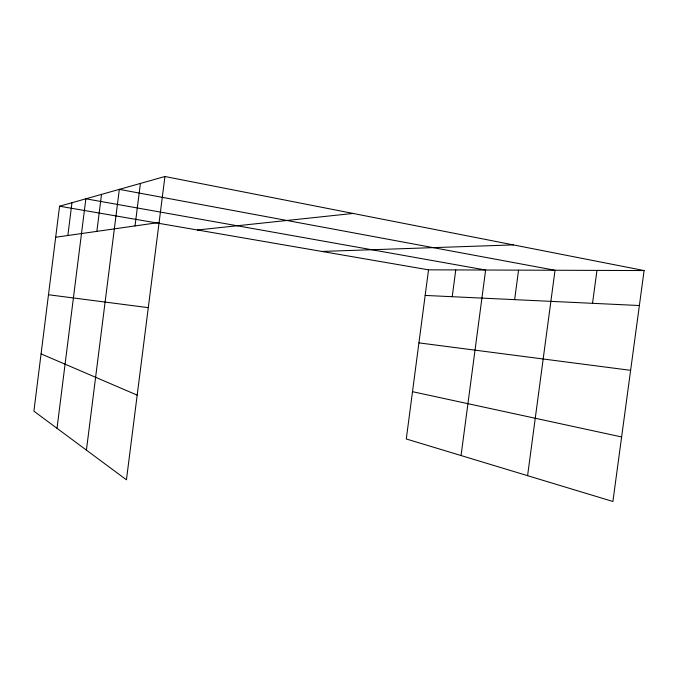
<?xml version="1.0" encoding="UTF-8"?>
<svg xmlns="http://www.w3.org/2000/svg" width="678" height="678" viewBox="0 0 678 678"><rect width="100%" height="100%" fill="white"/><g stroke="black" fill="none" stroke-linecap="round" stroke-linejoin="round"><path stroke-width="1.02" d="M164.932 176.517L59.571 206.214L33.9 411.165L126.439 479.804L164.932 176.517L644.1 270.556L612.904 501.483L406.283 438.98L428.53 269.836L644.1 270.556M67.859 235.503L71.97 202.714M57.02 428.31L85.86 198.798L485.634 270.03L461.057 455.548M96.869 231.368L101.522 194.383M86.42 450.124L119.328 189.365L555.028 270.259L527.586 475.676M135.024 225.927L140.405 183.424M452.226 296.701L455.76 269.929M514.636 299.651L518.56 270.132M592.53 303.32L596.954 270.395M55.681 237.241L159.101 222.494M197.434 229.986L353.102 213.443M321.864 251.445L513.373 244.902M425.165 295.43L639.371 305.524M48.485 294.744L148.287 307.651M418.919 342.873L630.616 370.332M59.571 206.214L428.53 269.836M412.504 391.681L621.616 436.963M41.078 353.882L137.185 395.138"/></g></svg>
